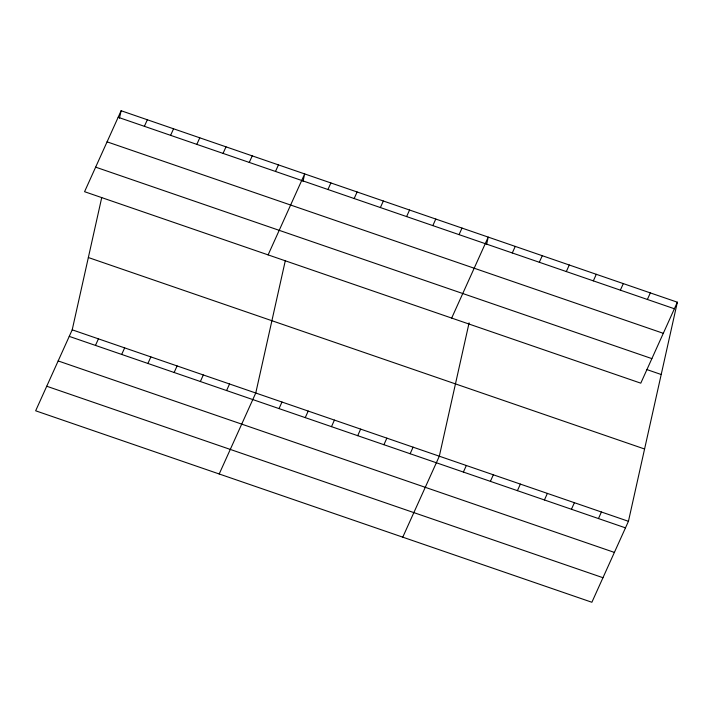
<?xml version="1.0" encoding="UTF-8"?>
<svg xmlns="http://www.w3.org/2000/svg" width="713" height="713" viewBox="0 0 713 713"><rect width="100%" height="100%" fill="white"/><g stroke="black" fill="none" stroke-linecap="round" stroke-linejoin="round"><path stroke-width="1.07" d="M677.35 302.205L640.791 383.175L84.562 191.699L121.121 110.738L677.35 302.205L628.438 521.301L591.879 602.262L35.65 410.795L72.209 329.825L101.745 197.519M119.454 118.18L121.121 110.738M285.298 260.708L255.762 393.015L219.203 473.976M303.016 181.36L304.674 173.919L268.115 254.889M469.092 322.855L439.324 456.195L402.765 537.165M486.569 244.55L488.227 237.108L451.677 318.069M144.382 126.317L147.341 119.757M170.603 135.345L173.562 128.786M95.471 345.413L98.43 338.853M196.824 144.374L199.783 137.814M121.691 354.441L124.65 347.882M223.044 153.402L226.003 146.842M147.912 363.461L150.871 356.91M249.265 162.421L252.233 155.871M174.132 372.489L177.1 365.929M275.494 171.45L278.453 164.89M200.362 381.517L203.321 374.958M226.582 390.546L229.541 383.986M327.935 189.506L330.894 182.947M354.156 198.535L357.115 191.975M279.024 408.602L281.983 402.043M380.377 207.563L383.344 201.004M305.244 417.622L308.212 411.062M406.606 216.583L409.565 210.023M331.474 426.65L334.433 420.091M432.827 225.611L435.786 219.051M357.694 435.679L360.653 429.119M459.047 234.639L462.006 228.08M383.915 444.707L386.874 438.147M410.135 453.735L413.094 447.176M512.29 252.963L515.249 246.404M539.304 262.268L542.263 255.709M463.379 472.059L466.338 465.5M566.318 271.564L569.286 265.004M490.392 481.355L493.351 474.796M593.341 280.869L596.3 274.309M517.406 490.66L520.374 484.1M620.355 290.164L623.314 283.605M544.429 499.956L547.388 493.405M647.368 299.469L650.336 292.909M571.443 509.26L574.402 502.701M598.465 518.556L601.424 512.005M118.153 117.288L674.391 308.765M107.066 141.842L663.304 333.319M95.649 167.145L651.878 358.621M646.664 369.503L661.209 374.512M88.35 257.527L644.579 449.003M72.209 329.825L628.438 521.301M69.25 336.384L625.479 527.861M58.163 360.938L614.392 552.415M46.737 386.241L602.966 577.708"/></g></svg>
